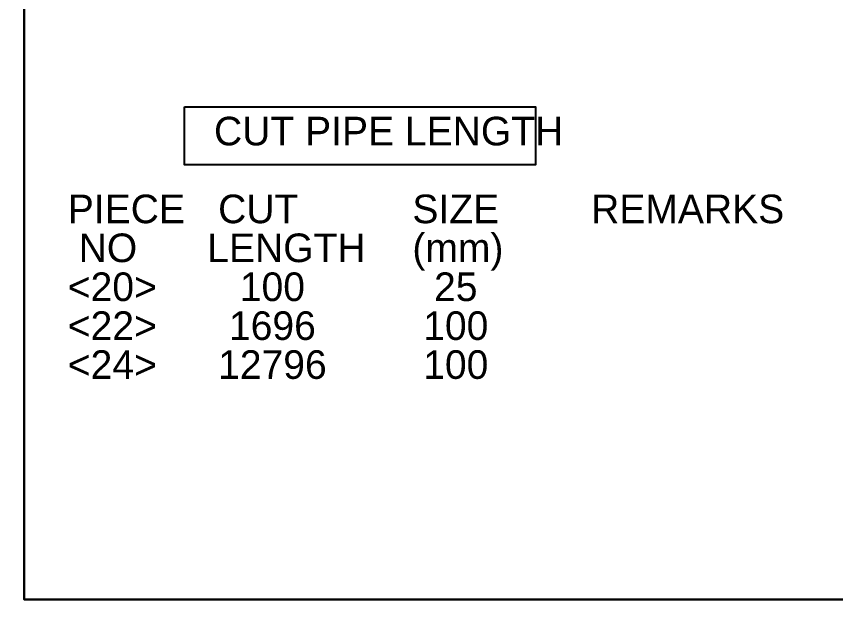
# Model space of a CAD drawing. Extents: x 0 to 594, y 0 to 420.
# Drawn here: x 403.2 to 486.9, y 83.8 to 144.6 of the extents above; entities that cross this region are included whole.
import ezdxf

# ---------------------------------------------------------------- set-up
doc = ezdxf.new("R2010")
doc.units = 0
doc.styles.add('HTX1', font='O8116901', dxfattribs={"width": 1.02})

msp = doc.modelspace()

# ---------------------------------------------------------------- linework, layer by layer
at = {"layer": 'GT_1', "flags": 128}
for points in [[(25, 10), (584, 10), (584, 85), (404, 85), (404, 410), (25, 410), (25, 10)], [(584, 85), (584, 410), (404, 410), (404, 85), (584, 85)], [(420.38, 135.356), (456.232, 135.356), (456.232, 129.451), (420.38, 129.451), (420.38, 135.356)]]:
    msp.add_lwpolyline(points, dxfattribs=at)

# ---------------------------------------------------------------- texts
at = {"layer": 'GT_1', "style": 'HTX1', "width": 1.02}
for s, p in [('CUT PIPE LENGTH', (423.389, 131.429)), (' PIECE', (407.343, 123.469)), ('    CUT', (419.377, 123.469)), ('  SIZE', (441.44, 123.469)), ('    REMARKS', (457.486, 123.469)), ('  NO', (407.343, 119.49)), ('   LENGTH', (419.377, 119.49)), ('  (mm)', (441.44, 119.49)), (' <20>', (407.343, 115.51)), ('      100', (419.377, 115.51)), ('    25', (441.44, 115.51)), (' <22>', (407.343, 111.531)), ('     1696', (419.377, 111.531)), ('   100', (441.44, 111.531)), (' <24>', (407.343, 107.551)), ('    12796', (419.377, 107.551)), ('   100', (441.44, 107.551))]:
    msp.add_text(s, height=2.925, dxfattribs=at).set_placement(p)

doc.saveas('drawing.dxf')
